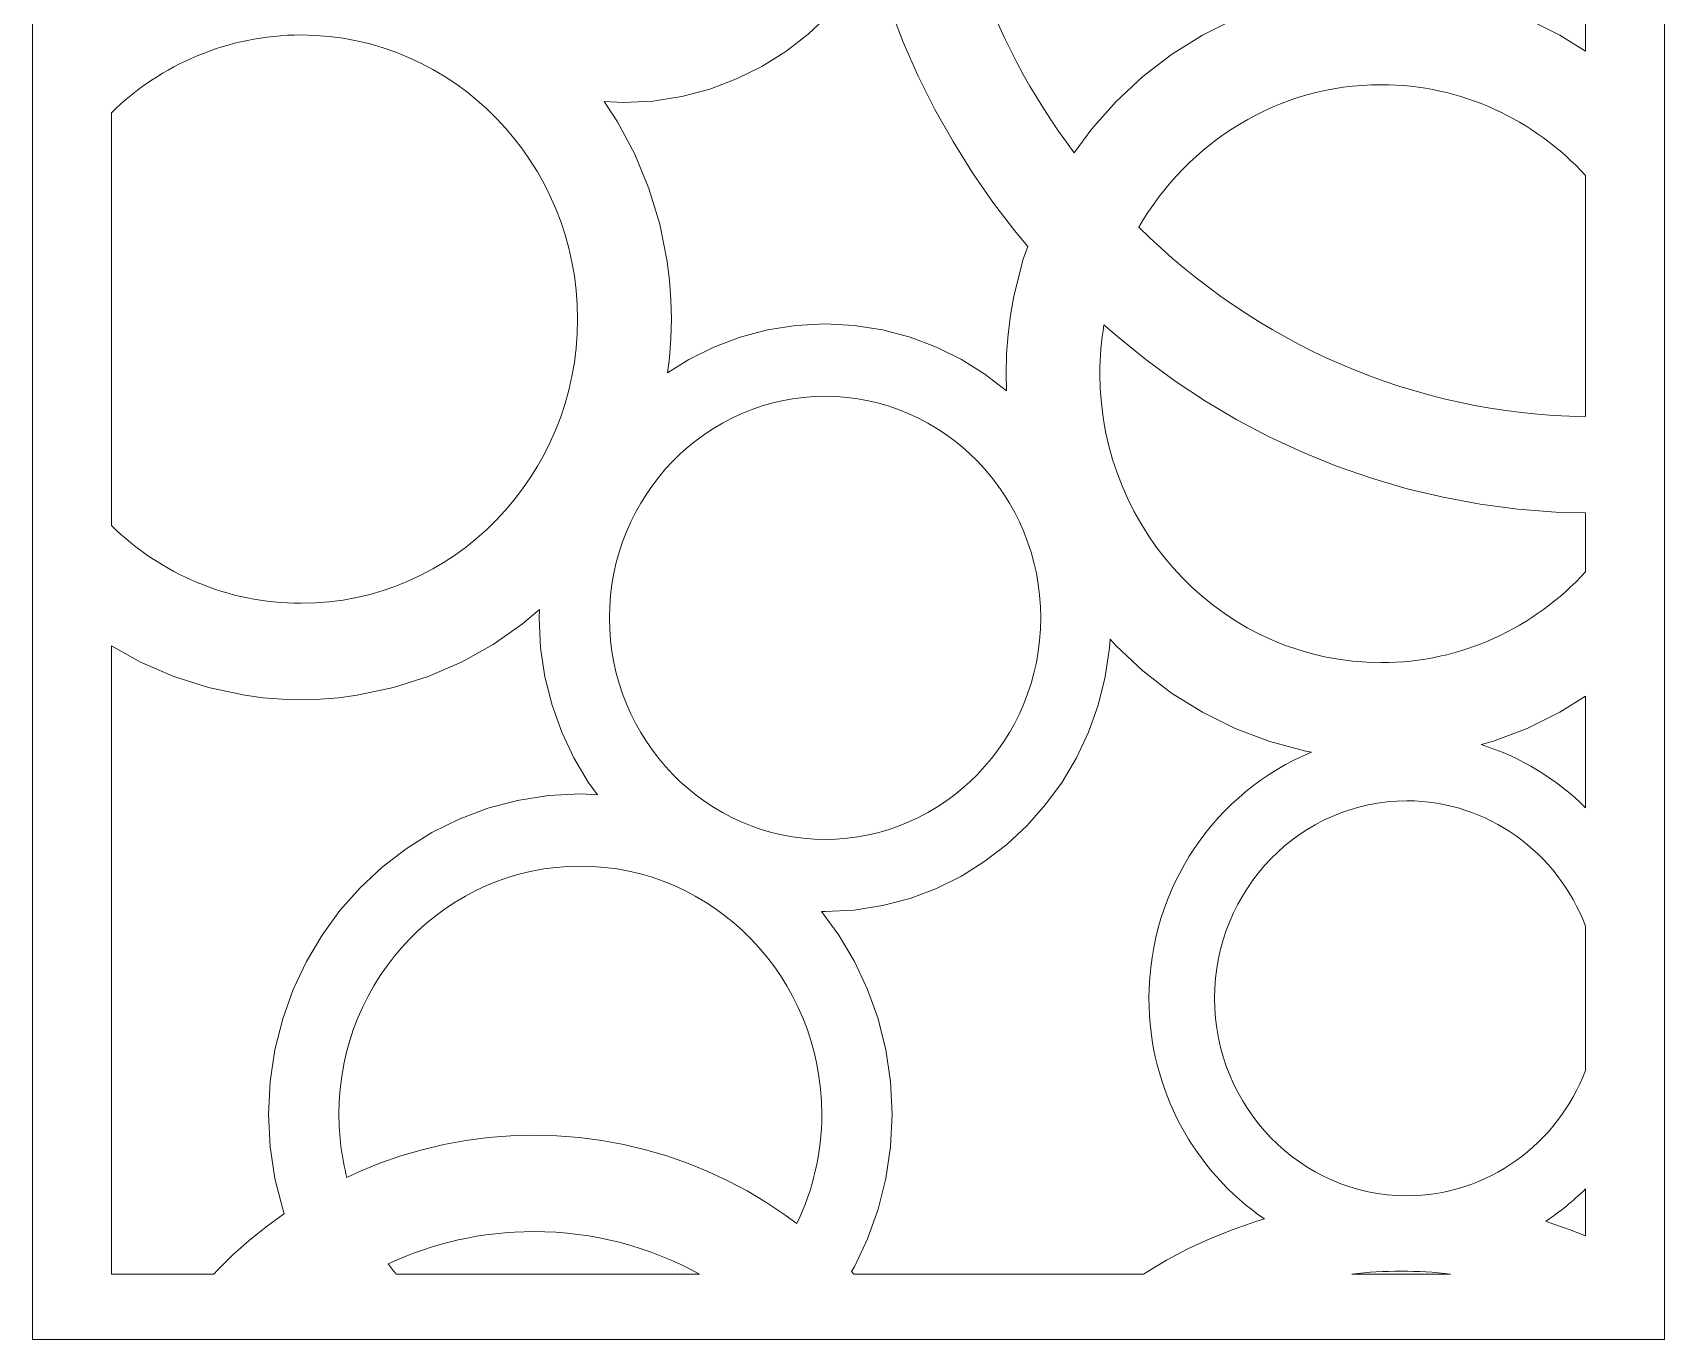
# Model space of a CAD drawing. Header units: centimetres. Extents: x -9.3 to 6.2, y -13.9 to 13.9.
# Drawn here: x -0.89 to 6.19, y -13.86 to -8.18 of the extents above; entities that cross this region are included whole.
import ezdxf

# ---------------------------------------------------------------- set-up
doc = ezdxf.new("R2010")
doc.units = ezdxf.units.CM
doc.header["$MEASUREMENT"] = 0
doc.layers.add('layer 1', color=7, linetype='Continuous')

msp = doc.modelspace()

# ---------------------------------------------------------------- linework, layer by layer
at = {"layer": 'layer 1', "color": 242, "lineweight": 9}
for points, knots in [([(-0.89094, 13.91214), (-0.89094, 13.91214), (6.19306, 13.91214), (6.19306, 13.91214), (6.19306, 13.91214), (6.19306, 13.91214), (6.19306, -13.8571), (6.19306, -13.8571), (6.19306, -13.8571), (6.19306, -13.8571), (-0.89094, -13.8571), (-0.89094, -13.8571), (-0.89094, -13.8571), (-0.89094, -13.8571), (-0.89094, 13.91214), (-0.89094, 13.91214)], [0, 0, 0, 0, 0.2, 0.2, 0.2, 0.2, 0.4, 0.4, 0.4, 0.4, 0.6, 0.6, 0.6, 0.6, 1, 1, 1, 1]), ([(5.85129, -6.63004), (5.85129, -6.63004), (5.85129, -8.26272), (5.85129, -8.26272), (5.85129, -8.26272), (5.85129, -8.26272), (5.73963, -8.19287), (5.73963, -8.19287), (5.73963, -8.19287), (5.73963, -8.19287), (5.59723, -8.1222), (5.59723, -8.1222), (5.59723, -8.1222), (5.59723, -8.1222), (5.44746, -8.06568), (5.44746, -8.06568), (5.44746, -8.06568), (5.44746, -8.06568), (5.29123, -8.02423), (5.29123, -8.02423), (5.29123, -8.02423), (5.29123, -8.02423), (5.21103, -8.00944), (5.21103, -8.00944), (5.21103, -8.00944), (5.21103, -8.00944), (5.12959, -7.99875), (5.12959, -7.99875), (5.12959, -7.99875), (5.12959, -7.99875), (5.0471, -7.99227), (5.0471, -7.99227), (5.0471, -7.99227), (5.0471, -7.99227), (4.96372, -7.9901), (4.96372, -7.9901), (4.96372, -7.9901), (4.96372, -7.9901), (4.88034, -7.99227), (4.88034, -7.99227), (4.88034, -7.99227), (4.88034, -7.99227), (4.79783, -7.99875), (4.79783, -7.99875), (4.79783, -7.99875), (4.79783, -7.99875), (4.71641, -8.00944), (4.71641, -8.00944), (4.71641, -8.00944), (4.71641, -8.00944), (4.63619, -8.02423), (4.63619, -8.02423), (4.63619, -8.02423), (4.63619, -8.02423), (4.47998, -8.06568), (4.47998, -8.06568), (4.47998, -8.06568), (4.47998, -8.06568), (4.33021, -8.1222), (4.33021, -8.1222), (4.33021, -8.1222), (4.33021, -8.1222), (4.18781, -8.19287), (4.18781, -8.19287), (4.18781, -8.19287), (4.18781, -8.19287), (4.05366, -8.27679), (4.05366, -8.27679), (4.05366, -8.27679), (4.05366, -8.27679), (3.92848, -8.37308), (3.92848, -8.37308), (3.92848, -8.37308), (3.92848, -8.37308), (3.81304, -8.48093), (3.81304, -8.48093), (3.81304, -8.48093), (3.81304, -8.48093), (3.70811, -8.59958), (3.70811, -8.59958), (3.70811, -8.59958), (3.70811, -8.59958), (3.63116, -8.70522), (3.63116, -8.70522), (3.63116, -8.70522), (3.26023, -8.21079), (3.0391, -7.59212), (3.0391, -6.92195), (3.0391, -6.92195), (3.0391, -6.22322), (3.27943, -5.58043), (3.67936, -5.07614), (3.67936, -5.07614), (3.67936, -5.07614), (3.67885, -5.07725), (3.67885, -5.07725), (3.67885, -5.07725), (3.67885, -5.07725), (3.63316, -5.20518), (3.63316, -5.20518), (3.63316, -5.20518), (3.63316, -5.20518), (3.59964, -5.33859), (3.59964, -5.33859), (3.59964, -5.33859), (3.59964, -5.33859), (3.57903, -5.47667), (3.57903, -5.47667), (3.57903, -5.47667), (3.57903, -5.47667), (3.57201, -5.61838), (3.57201, -5.61838), (3.57201, -5.61838), (3.57201, -5.61838), (3.57903, -5.76011), (3.57903, -5.76011), (3.57903, -5.76011), (3.57903, -5.76011), (3.59964, -5.89818), (3.59964, -5.89818), (3.59964, -5.89818), (3.59964, -5.89818), (3.63316, -6.03159), (3.63316, -6.03159), (3.63316, -6.03159), (3.63316, -6.03159), (3.67885, -6.15953), (3.67885, -6.15953), (3.67885, -6.15953), (3.67885, -6.15953), (3.73602, -6.28115), (3.73602, -6.28115), (3.73602, -6.28115), (3.73602, -6.28115), (3.80389, -6.39579), (3.80389, -6.39579), (3.80389, -6.39579), (3.80389, -6.39579), (3.8818, -6.50272), (3.8818, -6.50272), (3.8818, -6.50272), (3.8818, -6.50272), (3.96906, -6.60136), (3.96906, -6.60136), (3.96906, -6.60136), (3.96906, -6.60136), (4.06503, -6.69104), (4.06503, -6.69104), (4.06503, -6.69104), (4.06503, -6.69104), (4.16909, -6.77111), (4.16909, -6.77111), (4.16909, -6.77111), (4.16909, -6.77111), (4.28063, -6.84087), (4.28063, -6.84087), (4.28063, -6.84087), (4.28063, -6.84087), (4.39898, -6.89961), (4.39898, -6.89961), (4.39898, -6.89961), (4.39898, -6.89961), (4.52345, -6.94658), (4.52345, -6.94658), (4.52345, -6.94658), (4.52345, -6.94658), (4.65327, -6.98102), (4.65327, -6.98102), (4.65327, -6.98102), (4.65327, -6.98102), (4.78762, -7.00221), (4.78762, -7.00221), (4.78762, -7.00221), (4.78762, -7.00221), (4.92552, -7.0094), (4.92552, -7.0094), (4.92552, -7.0094), (4.92552, -7.0094), (5.0634, -7.00221), (5.0634, -7.00221), (5.0634, -7.00221), (5.0634, -7.00221), (5.19775, -6.98102), (5.19775, -6.98102), (5.19775, -6.98102), (5.19775, -6.98102), (5.32759, -6.94658), (5.32759, -6.94658), (5.32759, -6.94658), (5.32759, -6.94658), (5.45206, -6.89961), (5.45206, -6.89961), (5.45206, -6.89961), (5.45206, -6.89961), (5.57041, -6.84087), (5.57041, -6.84087), (5.57041, -6.84087), (5.57041, -6.84087), (5.68194, -6.77111), (5.68194, -6.77111), (5.68194, -6.77111), (5.68194, -6.77111), (5.78601, -6.69104), (5.78601, -6.69104), (5.78601, -6.69104), (5.78601, -6.69104), (5.85129, -6.63004), (5.85129, -6.63004)], [0, 0, 0, 0, 0.0188679, 0.0188679, 0.0188679, 0.0188679, 0.0377358, 0.0377358, 0.0377358, 0.0377358, 0.0566038, 0.0566038, 0.0566038, 0.0566038, 0.0754717, 0.0754717, 0.0754717, 0.0754717, 0.0943396, 0.0943396, 0.0943396, 0.0943396, 0.1132075, 0.1132075, 0.1132075, 0.1132075, 0.1320755, 0.1320755, 0.1320755, 0.1320755, 0.1509434, 0.1509434, 0.1509434, 0.1509434, 0.1698113, 0.1698113, 0.1698113, 0.1698113, 0.1886792, 0.1886792, 0.1886792, 0.1886792, 0.2075472, 0.2075472, 0.2075472, 0.2075472, 0.2264151, 0.2264151, 0.2264151, 0.2264151, 0.245283, 0.245283, 0.245283, 0.245283, 0.2641509, 0.2641509, 0.2641509, 0.2641509, 0.2830189, 0.2830189, 0.2830189, 0.2830189, 0.3018868, 0.3018868, 0.3018868, 0.3018868, 0.3207547, 0.3207547, 0.3207547, 0.3207547, 0.3396226, 0.3396226, 0.3396226, 0.3396226, 0.3584906, 0.3584906, 0.3584906, 0.3584906, 0.3773585, 0.3773585, 0.3773585, 0.3773585, 0.3962264, 0.3962264, 0.3962264, 0.3962264, 0.4150943, 0.4150943, 0.4150943, 0.4150943, 0.4339623, 0.4339623, 0.4339623, 0.4339623, 0.4528302, 0.4528302, 0.4528302, 0.4528302, 0.4716981, 0.4716981, 0.4716981, 0.4716981, 0.490566, 0.490566, 0.490566, 0.490566, 0.509434, 0.509434, 0.509434, 0.509434, 0.5283019, 0.5283019, 0.5283019, 0.5283019, 0.5471698, 0.5471698, 0.5471698, 0.5471698, 0.5660377, 0.5660377, 0.5660377, 0.5660377, 0.5849057, 0.5849057, 0.5849057, 0.5849057, 0.6037736, 0.6037736, 0.6037736, 0.6037736, 0.6226415, 0.6226415, 0.6226415, 0.6226415, 0.6415094, 0.6415094, 0.6415094, 0.6415094, 0.6603774, 0.6603774, 0.6603774, 0.6603774, 0.6792453, 0.6792453, 0.6792453, 0.6792453, 0.6981132, 0.6981132, 0.6981132, 0.6981132, 0.7169811, 0.7169811, 0.7169811, 0.7169811, 0.7358491, 0.7358491, 0.7358491, 0.7358491, 0.754717, 0.754717, 0.754717, 0.754717, 0.7735849, 0.7735849, 0.7735849, 0.7735849, 0.7924528, 0.7924528, 0.7924528, 0.7924528, 0.8113208, 0.8113208, 0.8113208, 0.8113208, 0.8301887, 0.8301887, 0.8301887, 0.8301887, 0.8490566, 0.8490566, 0.8490566, 0.8490566, 0.8679245, 0.8679245, 0.8679245, 0.8679245, 0.8867925, 0.8867925, 0.8867925, 0.8867925, 0.9056604, 0.9056604, 0.9056604, 0.9056604, 0.9245283, 0.9245283, 0.9245283, 0.9245283, 0.9433962, 0.9433962, 0.9433962, 0.9433962, 0.9622642, 0.9622642, 0.9622642, 0.9622642, 1, 1, 1, 1]), ([(2.75956, -7.84605), (2.75956, -7.84605), (2.77889, -7.91575), (2.77889, -7.91575), (2.77889, -7.91575), (2.77889, -7.91575), (2.83027, -8.07127), (2.83027, -8.07127), (2.83027, -8.07127), (2.83027, -8.07127), (2.88877, -8.22327), (2.88877, -8.22327), (2.88877, -8.22327), (2.88877, -8.22327), (2.95416, -8.37154), (2.95416, -8.37154), (2.95416, -8.37154), (2.95416, -8.37154), (3.02624, -8.51584), (3.02624, -8.51584), (3.02624, -8.51584), (3.02624, -8.51584), (3.10479, -8.65595), (3.10479, -8.65595), (3.10479, -8.65595), (3.10479, -8.65595), (3.1896, -8.79168), (3.1896, -8.79168), (3.1896, -8.79168), (3.1896, -8.79168), (3.28047, -8.92283), (3.28047, -8.92283), (3.28047, -8.92283), (3.28047, -8.92283), (3.37717, -9.04919), (3.37717, -9.04919), (3.37717, -9.04919), (3.37717, -9.04919), (3.42892, -9.11056), (3.42892, -9.11056), (3.42892, -9.11056), (3.42892, -9.11056), (3.409, -9.16636), (3.409, -9.16636), (3.409, -9.16636), (3.409, -9.16636), (3.36867, -9.3269), (3.36867, -9.3269), (3.36867, -9.3269), (3.36867, -9.3269), (3.35427, -9.40935), (3.35427, -9.40935), (3.35427, -9.40935), (3.35427, -9.40935), (3.34386, -9.49304), (3.34386, -9.49304), (3.34386, -9.49304), (3.34386, -9.49304), (3.33756, -9.57781), (3.33756, -9.57781), (3.33756, -9.57781), (3.33756, -9.57781), (3.33543, -9.66351), (3.33543, -9.66351), (3.33543, -9.66351), (3.33543, -9.66351), (3.3373, -9.7384), (3.3373, -9.7384), (3.3373, -9.7384), (3.3373, -9.7384), (3.24353, -9.66627), (3.24353, -9.66627), (3.24353, -9.66627), (3.24353, -9.66627), (3.14122, -9.60229), (3.14122, -9.60229), (3.14122, -9.60229), (3.14122, -9.60229), (3.03265, -9.54839), (3.03265, -9.54839), (3.03265, -9.54839), (3.03265, -9.54839), (2.91845, -9.50529), (2.91845, -9.50529), (2.91845, -9.50529), (2.91845, -9.50529), (2.79932, -9.47369), (2.79932, -9.47369), (2.79932, -9.47369), (2.79932, -9.47369), (2.67611, -9.45426), (2.67611, -9.45426), (2.67611, -9.45426), (2.67611, -9.45426), (2.5496, -9.44766), (2.5496, -9.44766), (2.5496, -9.44766), (2.5496, -9.44766), (2.42311, -9.45426), (2.42311, -9.45426), (2.42311, -9.45426), (2.42311, -9.45426), (2.29987, -9.47369), (2.29987, -9.47369), (2.29987, -9.47369), (2.29987, -9.47369), (2.18076, -9.50529), (2.18076, -9.50529), (2.18076, -9.50529), (2.18076, -9.50529), (2.06656, -9.54839), (2.06656, -9.54839), (2.06656, -9.54839), (2.06656, -9.54839), (1.95799, -9.60229), (1.95799, -9.60229), (1.95799, -9.60229), (1.95799, -9.60229), (1.86588, -9.65989), (1.86588, -9.65989), (1.86588, -9.65989), (1.86588, -9.65989), (1.87393, -9.5951), (1.87393, -9.5951), (1.87393, -9.5951), (1.87393, -9.5951), (1.88015, -9.51137), (1.88015, -9.51137), (1.88015, -9.51137), (1.88015, -9.51137), (1.88224, -9.42678), (1.88224, -9.42678), (1.88224, -9.42678), (1.88224, -9.42678), (1.88015, -9.34216), (1.88015, -9.34216), (1.88015, -9.34216), (1.88015, -9.34216), (1.87393, -9.25843), (1.87393, -9.25843), (1.87393, -9.25843), (1.87393, -9.25843), (1.86366, -9.17579), (1.86366, -9.17579), (1.86366, -9.17579), (1.86366, -9.17579), (1.83139, -9.01436), (1.83139, -9.01436), (1.83139, -9.01436), (1.83139, -9.01436), (1.78421, -8.85895), (1.78421, -8.85895), (1.78421, -8.85895), (1.78421, -8.85895), (1.72299, -8.71059), (1.72299, -8.71059), (1.72299, -8.71059), (1.72299, -8.71059), (1.64863, -8.57015), (1.64863, -8.57015), (1.64863, -8.57015), (1.64863, -8.57015), (1.59047, -8.48179), (1.59047, -8.48179), (1.59047, -8.48179), (1.59047, -8.48179), (1.67355, -8.48612), (1.67355, -8.48612), (1.67355, -8.48612), (1.67355, -8.48612), (1.80211, -8.47943), (1.80211, -8.47943), (1.80211, -8.47943), (1.80211, -8.47943), (1.92737, -8.45968), (1.92737, -8.45968), (1.92737, -8.45968), (1.92737, -8.45968), (2.04843, -8.42755), (2.04843, -8.42755), (2.04843, -8.42755), (2.04843, -8.42755), (2.1645, -8.38376), (2.1645, -8.38376), (2.1645, -8.38376), (2.1645, -8.38376), (2.27485, -8.32899), (2.27485, -8.32899), (2.27485, -8.32899), (2.27485, -8.32899), (2.37884, -8.26394), (2.37884, -8.26394), (2.37884, -8.26394), (2.37884, -8.26394), (2.47584, -8.18931), (2.47584, -8.18931), (2.47584, -8.18931), (2.47584, -8.18931), (2.56531, -8.10572), (2.56531, -8.10572), (2.56531, -8.10572), (2.56531, -8.10572), (2.64666, -8.01376), (2.64666, -8.01376), (2.64666, -8.01376), (2.64666, -8.01376), (2.71927, -7.91408), (2.71927, -7.91408), (2.71927, -7.91408), (2.71927, -7.91408), (2.75956, -7.84605), (2.75956, -7.84605)], [0, 0, 0, 0, 0.0185185, 0.0185185, 0.0185185, 0.0185185, 0.037037, 0.037037, 0.037037, 0.037037, 0.0555556, 0.0555556, 0.0555556, 0.0555556, 0.0740741, 0.0740741, 0.0740741, 0.0740741, 0.0925926, 0.0925926, 0.0925926, 0.0925926, 0.1111111, 0.1111111, 0.1111111, 0.1111111, 0.1296296, 0.1296296, 0.1296296, 0.1296296, 0.1481481, 0.1481481, 0.1481481, 0.1481481, 0.1666667, 0.1666667, 0.1666667, 0.1666667, 0.1851852, 0.1851852, 0.1851852, 0.1851852, 0.2037037, 0.2037037, 0.2037037, 0.2037037, 0.2222222, 0.2222222, 0.2222222, 0.2222222, 0.2407407, 0.2407407, 0.2407407, 0.2407407, 0.2592593, 0.2592593, 0.2592593, 0.2592593, 0.2777778, 0.2777778, 0.2777778, 0.2777778, 0.2962963, 0.2962963, 0.2962963, 0.2962963, 0.3148148, 0.3148148, 0.3148148, 0.3148148, 0.3333333, 0.3333333, 0.3333333, 0.3333333, 0.3518519, 0.3518519, 0.3518519, 0.3518519, 0.3703704, 0.3703704, 0.3703704, 0.3703704, 0.3888889, 0.3888889, 0.3888889, 0.3888889, 0.4074074, 0.4074074, 0.4074074, 0.4074074, 0.4259259, 0.4259259, 0.4259259, 0.4259259, 0.4444444, 0.4444444, 0.4444444, 0.4444444, 0.462963, 0.462963, 0.462963, 0.462963, 0.4814815, 0.4814815, 0.4814815, 0.4814815, 0.5, 0.5, 0.5, 0.5, 0.5185185, 0.5185185, 0.5185185, 0.5185185, 0.537037, 0.537037, 0.537037, 0.537037, 0.5555556, 0.5555556, 0.5555556, 0.5555556, 0.5740741, 0.5740741, 0.5740741, 0.5740741, 0.5925926, 0.5925926, 0.5925926, 0.5925926, 0.6111111, 0.6111111, 0.6111111, 0.6111111, 0.6296296, 0.6296296, 0.6296296, 0.6296296, 0.6481481, 0.6481481, 0.6481481, 0.6481481, 0.6666667, 0.6666667, 0.6666667, 0.6666667, 0.6851852, 0.6851852, 0.6851852, 0.6851852, 0.7037037, 0.7037037, 0.7037037, 0.7037037, 0.7222222, 0.7222222, 0.7222222, 0.7222222, 0.7407407, 0.7407407, 0.7407407, 0.7407407, 0.7592593, 0.7592593, 0.7592593, 0.7592593, 0.7777778, 0.7777778, 0.7777778, 0.7777778, 0.7962963, 0.7962963, 0.7962963, 0.7962963, 0.8148148, 0.8148148, 0.8148148, 0.8148148, 0.8333333, 0.8333333, 0.8333333, 0.8333333, 0.8518519, 0.8518519, 0.8518519, 0.8518519, 0.8703704, 0.8703704, 0.8703704, 0.8703704, 0.8888889, 0.8888889, 0.8888889, 0.8888889, 0.9074074, 0.9074074, 0.9074074, 0.9074074, 0.9259259, 0.9259259, 0.9259259, 0.9259259, 0.9444444, 0.9444444, 0.9444444, 0.9444444, 0.962963, 0.962963, 0.962963, 0.962963, 1, 1, 1, 1]), ([(-0.54918, -10.32337), (-0.54918, -10.32337), (-0.54918, -8.53013), (-0.54918, -8.53013), (-0.54918, -8.53013), (-0.33392, -8.32116), (-0.04395, -8.19272), (0.27433, -8.19272), (0.27433, -8.19272), (0.93567, -8.19272), (1.47507, -8.74709), (1.47507, -9.42678), (1.47507, -9.42678), (1.47507, -10.10646), (0.93567, -10.66081), (0.27433, -10.66081), (0.27433, -10.66081), (-0.04395, -10.66081), (-0.33392, -10.53233), (-0.54918, -10.32337)], [0, 0, 0, 0, 0.1666667, 0.1666667, 0.1666667, 0.1666667, 0.3333333, 0.3333333, 0.3333333, 0.3333333, 0.5, 0.5, 0.5, 0.5, 0.6666667, 0.6666667, 0.6666667, 0.6666667, 1, 1, 1, 1]), ([(5.85129, -8.80319), (5.85129, -8.80319), (5.85129, -9.84993), (5.85129, -9.84993), (5.85129, -9.84993), (5.09953, -9.83999), (4.41644, -9.5282), (3.91176, -9.02754), (3.91176, -9.02754), (4.12456, -8.65759), (4.51672, -8.40854), (4.96372, -8.40854), (4.96372, -8.40854), (5.31279, -8.40854), (5.62839, -8.56044), (5.85129, -8.80319)], [0, 0, 0, 0, 0.2, 0.2, 0.2, 0.2, 0.4, 0.4, 0.4, 0.4, 0.6, 0.6, 0.6, 0.6, 1, 1, 1, 1]), ([(5.85129, -10.26767), (5.85129, -10.26767), (5.85129, -10.52377), (5.85129, -10.52377), (5.85129, -10.52377), (5.62839, -10.76652), (5.31281, -10.91847), (4.96372, -10.91847), (4.96372, -10.91847), (4.29115, -10.91847), (3.7426, -10.3547), (3.7426, -9.66351), (3.7426, -9.66351), (3.7426, -9.59107), (3.74871, -9.52003), (3.76027, -9.4509), (3.76027, -9.4509), (3.76027, -9.4509), (3.81849, -9.50274), (3.81849, -9.50274), (3.81849, -9.50274), (3.81849, -9.50274), (3.94144, -9.60214), (3.94144, -9.60214), (3.94144, -9.60214), (3.94144, -9.60214), (4.06905, -9.69551), (4.06905, -9.69551), (4.06905, -9.69551), (4.06905, -9.69551), (4.20113, -9.78267), (4.20113, -9.78267), (4.20113, -9.78267), (4.20113, -9.78267), (4.33747, -9.86339), (4.33747, -9.86339), (4.33747, -9.86339), (4.33747, -9.86339), (4.47787, -9.93749), (4.47787, -9.93749), (4.47787, -9.93749), (4.47787, -9.93749), (4.62213, -10.00468), (4.62213, -10.00468), (4.62213, -10.00468), (4.62213, -10.00468), (4.77002, -10.06482), (4.77002, -10.06482), (4.77002, -10.06482), (4.77002, -10.06482), (4.92135, -10.11761), (4.92135, -10.11761), (4.92135, -10.11761), (4.92135, -10.11761), (5.0759, -10.16288), (5.0759, -10.16288), (5.0759, -10.16288), (5.0759, -10.16288), (5.23342, -10.20042), (5.23342, -10.20042), (5.23342, -10.20042), (5.23342, -10.20042), (5.39366, -10.22996), (5.39366, -10.22996), (5.39366, -10.22996), (5.39366, -10.22996), (5.55641, -10.25132), (5.55641, -10.25132), (5.55641, -10.25132), (5.55641, -10.25132), (5.7214, -10.26428), (5.7214, -10.26428), (5.7214, -10.26428), (5.7214, -10.26428), (5.85129, -10.26767), (5.85129, -10.26767)], [0, 0, 0, 0, 0.05, 0.05, 0.05, 0.05, 0.1, 0.1, 0.1, 0.1, 0.15, 0.15, 0.15, 0.15, 0.2, 0.2, 0.2, 0.2, 0.25, 0.25, 0.25, 0.25, 0.3, 0.3, 0.3, 0.3, 0.35, 0.35, 0.35, 0.35, 0.4, 0.4, 0.4, 0.4, 0.45, 0.45, 0.45, 0.45, 0.5, 0.5, 0.5, 0.5, 0.55, 0.55, 0.55, 0.55, 0.6, 0.6, 0.6, 0.6, 0.65, 0.65, 0.65, 0.65, 0.7, 0.7, 0.7, 0.7, 0.75, 0.75, 0.75, 0.75, 0.8, 0.8, 0.8, 0.8, 0.85, 0.85, 0.85, 0.85, 0.9, 0.9, 0.9, 0.9, 1, 1, 1, 1]), ([(1.61342, -10.72363), (1.61342, -11.25356), (2.03398, -11.68578), (2.5496, -11.68578), (2.5496, -11.68578), (3.06524, -11.68578), (3.4858, -11.25356), (3.4858, -10.72363), (3.4858, -10.72363), (3.4858, -10.1937), (3.06524, -9.7615), (2.5496, -9.7615), (2.5496, -9.7615), (2.03398, -9.7615), (1.61342, -10.1937), (1.61342, -10.72363)], [0, 0, 0, 0, 0.2, 0.2, 0.2, 0.2, 0.4, 0.4, 0.4, 0.4, 0.6, 0.6, 0.6, 0.6, 1, 1, 1, 1]), ([(-0.10479, -13.57374), (-0.10479, -13.57374), (-0.54918, -13.57374), (-0.54918, -13.57374), (-0.54918, -13.57374), (-0.54918, -13.57374), (-0.54918, -10.84477), (-0.54918, -10.84477), (-0.54918, -10.84477), (-0.54918, -10.84477), (-0.42255, -10.9156), (-0.42255, -10.9156), (-0.42255, -10.9156), (-0.42255, -10.9156), (-0.27818, -10.97853), (-0.27818, -10.97853), (-0.27818, -10.97853), (-0.27818, -10.97853), (-0.12696, -11.02702), (-0.12696, -11.02702), (-0.12696, -11.02702), (-0.12696, -11.02702), (0.03012, -11.06018), (0.03012, -11.06018), (0.03012, -11.06018), (0.03012, -11.06018), (0.11053, -11.07072), (0.11053, -11.07072), (0.11053, -11.07072), (0.11053, -11.07072), (0.19199, -11.07711), (0.19199, -11.07711), (0.19199, -11.07711), (0.19199, -11.07711), (0.27433, -11.07928), (0.27433, -11.07928), (0.27433, -11.07928), (0.27433, -11.07928), (0.35666, -11.07711), (0.35666, -11.07711), (0.35666, -11.07711), (0.35666, -11.07711), (0.43812, -11.07072), (0.43812, -11.07072), (0.43812, -11.07072), (0.43812, -11.07072), (0.51854, -11.06018), (0.51854, -11.06018), (0.51854, -11.06018), (0.51854, -11.06018), (0.67562, -11.02702), (0.67562, -11.02702), (0.67562, -11.02702), (0.67562, -11.02702), (0.82684, -10.97853), (0.82684, -10.97853), (0.82684, -10.97853), (0.82684, -10.97853), (0.97119, -10.91562), (0.97119, -10.91562), (0.97119, -10.91562), (0.97119, -10.91562), (1.10786, -10.83918), (1.10786, -10.83918), (1.10786, -10.83918), (1.10786, -10.83918), (1.23598, -10.75009), (1.23598, -10.75009), (1.23598, -10.75009), (1.23598, -10.75009), (1.30983, -10.68741), (1.30983, -10.68741), (1.30983, -10.68741), (1.30983, -10.68741), (1.30805, -10.72363), (1.30805, -10.72363), (1.30805, -10.72363), (1.30805, -10.72363), (1.31448, -10.85364), (1.31448, -10.85364), (1.31448, -10.85364), (1.31448, -10.85364), (1.33337, -10.98028), (1.33337, -10.98028), (1.33337, -10.98028), (1.33337, -10.98028), (1.36413, -11.1027), (1.36413, -11.1027), (1.36413, -11.1027), (1.36413, -11.1027), (1.40606, -11.22007), (1.40606, -11.22007), (1.40606, -11.22007), (1.40606, -11.22007), (1.4585, -11.33165), (1.4585, -11.33165), (1.4585, -11.33165), (1.4585, -11.33165), (1.52075, -11.43679), (1.52075, -11.43679), (1.52075, -11.43679), (1.52075, -11.43679), (1.56085, -11.49183), (1.56085, -11.49183), (1.56085, -11.49183), (1.56085, -11.49183), (1.48695, -11.48797), (1.48695, -11.48797), (1.48695, -11.48797), (1.48695, -11.48797), (1.34904, -11.49518), (1.34904, -11.49518), (1.34904, -11.49518), (1.34904, -11.49518), (1.2147, -11.51635), (1.2147, -11.51635), (1.2147, -11.51635), (1.2147, -11.51635), (1.08488, -11.5508), (1.08488, -11.5508), (1.08488, -11.5508), (1.08488, -11.5508), (0.9604, -11.59777), (0.9604, -11.59777), (0.9604, -11.59777), (0.9604, -11.59777), (0.84206, -11.65652), (0.84206, -11.65652), (0.84206, -11.65652), (0.84206, -11.65652), (0.73052, -11.72628), (0.73052, -11.72628), (0.73052, -11.72628), (0.73052, -11.72628), (0.62646, -11.80633), (0.62646, -11.80633), (0.62646, -11.80633), (0.62646, -11.80633), (0.53048, -11.89601), (0.53048, -11.89601), (0.53048, -11.89601), (0.53048, -11.89601), (0.44322, -11.99465), (0.44322, -11.99465), (0.44322, -11.99465), (0.44322, -11.99465), (0.36532, -12.1016), (0.36532, -12.1016), (0.36532, -12.1016), (0.36532, -12.1016), (0.29744, -12.21622), (0.29744, -12.21622), (0.29744, -12.21622), (0.29744, -12.21622), (0.24028, -12.33786), (0.24028, -12.33786), (0.24028, -12.33786), (0.24028, -12.33786), (0.19458, -12.46577), (0.19458, -12.46577), (0.19458, -12.46577), (0.19458, -12.46577), (0.16106, -12.59921), (0.16106, -12.59921), (0.16106, -12.59921), (0.16106, -12.59921), (0.14046, -12.73726), (0.14046, -12.73726), (0.14046, -12.73726), (0.14046, -12.73726), (0.13344, -12.87899), (0.13344, -12.87899), (0.13344, -12.87899), (0.13344, -12.87899), (0.14046, -13.02072), (0.14046, -13.02072), (0.14046, -13.02072), (0.14046, -13.02072), (0.16106, -13.15879), (0.16106, -13.15879), (0.16106, -13.15879), (0.16106, -13.15879), (0.19458, -13.29221), (0.19458, -13.29221), (0.19458, -13.29221), (0.19458, -13.29221), (0.20126, -13.31091), (0.20126, -13.31091), (0.20126, -13.31091), (0.20126, -13.31091), (0.19854, -13.31269), (0.19854, -13.31269), (0.19854, -13.31269), (0.19854, -13.31269), (0.1224, -13.36842), (0.1224, -13.36842), (0.1224, -13.36842), (0.1224, -13.36842), (0.04907, -13.42769), (0.04907, -13.42769), (0.04907, -13.42769), (0.04907, -13.42769), (-0.02134, -13.49042), (-0.02134, -13.49042), (-0.02134, -13.49042), (-0.02134, -13.49042), (-0.08878, -13.55649), (-0.08878, -13.55649), (-0.08878, -13.55649), (-0.08878, -13.55649), (-0.10479, -13.57374), (-0.10479, -13.57374)], [0, 0, 0, 0, 0.0185185, 0.0185185, 0.0185185, 0.0185185, 0.037037, 0.037037, 0.037037, 0.037037, 0.0555556, 0.0555556, 0.0555556, 0.0555556, 0.0740741, 0.0740741, 0.0740741, 0.0740741, 0.0925926, 0.0925926, 0.0925926, 0.0925926, 0.1111111, 0.1111111, 0.1111111, 0.1111111, 0.1296296, 0.1296296, 0.1296296, 0.1296296, 0.1481481, 0.1481481, 0.1481481, 0.1481481, 0.1666667, 0.1666667, 0.1666667, 0.1666667, 0.1851852, 0.1851852, 0.1851852, 0.1851852, 0.2037037, 0.2037037, 0.2037037, 0.2037037, 0.2222222, 0.2222222, 0.2222222, 0.2222222, 0.2407407, 0.2407407, 0.2407407, 0.2407407, 0.2592593, 0.2592593, 0.2592593, 0.2592593, 0.2777778, 0.2777778, 0.2777778, 0.2777778, 0.2962963, 0.2962963, 0.2962963, 0.2962963, 0.3148148, 0.3148148, 0.3148148, 0.3148148, 0.3333333, 0.3333333, 0.3333333, 0.3333333, 0.3518519, 0.3518519, 0.3518519, 0.3518519, 0.3703704, 0.3703704, 0.3703704, 0.3703704, 0.3888889, 0.3888889, 0.3888889, 0.3888889, 0.4074074, 0.4074074, 0.4074074, 0.4074074, 0.4259259, 0.4259259, 0.4259259, 0.4259259, 0.4444444, 0.4444444, 0.4444444, 0.4444444, 0.462963, 0.462963, 0.462963, 0.462963, 0.4814815, 0.4814815, 0.4814815, 0.4814815, 0.5, 0.5, 0.5, 0.5, 0.5185185, 0.5185185, 0.5185185, 0.5185185, 0.537037, 0.537037, 0.537037, 0.537037, 0.5555556, 0.5555556, 0.5555556, 0.5555556, 0.5740741, 0.5740741, 0.5740741, 0.5740741, 0.5925926, 0.5925926, 0.5925926, 0.5925926, 0.6111111, 0.6111111, 0.6111111, 0.6111111, 0.6296296, 0.6296296, 0.6296296, 0.6296296, 0.6481481, 0.6481481, 0.6481481, 0.6481481, 0.6666667, 0.6666667, 0.6666667, 0.6666667, 0.6851852, 0.6851852, 0.6851852, 0.6851852, 0.7037037, 0.7037037, 0.7037037, 0.7037037, 0.7222222, 0.7222222, 0.7222222, 0.7222222, 0.7407407, 0.7407407, 0.7407407, 0.7407407, 0.7592593, 0.7592593, 0.7592593, 0.7592593, 0.7777778, 0.7777778, 0.7777778, 0.7777778, 0.7962963, 0.7962963, 0.7962963, 0.7962963, 0.8148148, 0.8148148, 0.8148148, 0.8148148, 0.8333333, 0.8333333, 0.8333333, 0.8333333, 0.8518519, 0.8518519, 0.8518519, 0.8518519, 0.8703704, 0.8703704, 0.8703704, 0.8703704, 0.8888889, 0.8888889, 0.8888889, 0.8888889, 0.9074074, 0.9074074, 0.9074074, 0.9074074, 0.9259259, 0.9259259, 0.9259259, 0.9259259, 0.9444444, 0.9444444, 0.9444444, 0.9444444, 0.962963, 0.962963, 0.962963, 0.962963, 1, 1, 1, 1]), ([(3.93111, -13.57374), (3.93111, -13.57374), (2.67431, -13.57374), (2.67431, -13.57374), (2.67431, -13.57374), (2.67431, -13.57374), (2.66406, -13.56269), (2.66406, -13.56269), (2.66406, -13.56269), (2.66406, -13.56269), (2.67645, -13.54176), (2.67645, -13.54176), (2.67645, -13.54176), (2.67645, -13.54176), (2.7336, -13.42012), (2.7336, -13.42012), (2.7336, -13.42012), (2.7336, -13.42012), (2.77931, -13.29221), (2.77931, -13.29221), (2.77931, -13.29221), (2.77931, -13.29221), (2.81283, -13.15877), (2.81283, -13.15877), (2.81283, -13.15877), (2.81283, -13.15877), (2.83343, -13.02072), (2.83343, -13.02072), (2.83343, -13.02072), (2.83343, -13.02072), (2.84043, -12.87899), (2.84043, -12.87899), (2.84043, -12.87899), (2.84043, -12.87899), (2.83343, -12.73728), (2.83343, -12.73728), (2.83343, -12.73728), (2.83343, -12.73728), (2.81283, -12.59921), (2.81283, -12.59921), (2.81283, -12.59921), (2.81283, -12.59921), (2.77931, -12.46577), (2.77931, -12.46577), (2.77931, -12.46577), (2.77931, -12.46577), (2.7336, -12.33786), (2.7336, -12.33786), (2.7336, -12.33786), (2.7336, -12.33786), (2.67645, -12.21624), (2.67645, -12.21624), (2.67645, -12.21624), (2.67645, -12.21624), (2.60857, -12.1016), (2.60857, -12.1016), (2.60857, -12.1016), (2.60857, -12.1016), (2.53367, -11.99878), (2.53367, -11.99878), (2.53367, -11.99878), (2.53367, -11.99878), (2.5496, -11.99961), (2.5496, -11.99961), (2.5496, -11.99961), (2.5496, -11.99961), (2.67609, -11.99301), (2.67609, -11.99301), (2.67609, -11.99301), (2.67609, -11.99301), (2.79932, -11.97359), (2.79932, -11.97359), (2.79932, -11.97359), (2.79932, -11.97359), (2.91845, -11.94197), (2.91845, -11.94197), (2.91845, -11.94197), (2.91845, -11.94197), (3.03265, -11.89888), (3.03265, -11.89888), (3.03265, -11.89888), (3.03265, -11.89888), (3.14122, -11.84501), (3.14122, -11.84501), (3.14122, -11.84501), (3.14122, -11.84501), (3.24351, -11.78101), (3.24351, -11.78101), (3.24351, -11.78101), (3.24351, -11.78101), (3.33897, -11.70758), (3.33897, -11.70758), (3.33897, -11.70758), (3.33897, -11.70758), (3.42698, -11.62534), (3.42698, -11.62534), (3.42698, -11.62534), (3.42698, -11.62534), (3.50701, -11.53488), (3.50701, -11.53488), (3.50701, -11.53488), (3.50701, -11.53488), (3.57846, -11.43678), (3.57846, -11.43678), (3.57846, -11.43678), (3.57846, -11.43678), (3.64073, -11.33165), (3.64073, -11.33165), (3.64073, -11.33165), (3.64073, -11.33165), (3.69316, -11.22007), (3.69316, -11.22007), (3.69316, -11.22007), (3.69316, -11.22007), (3.73509, -11.10272), (3.73509, -11.10272), (3.73509, -11.10272), (3.73509, -11.10272), (3.76583, -10.98028), (3.76583, -10.98028), (3.76583, -10.98028), (3.76583, -10.98028), (3.78474, -10.85362), (3.78474, -10.85362), (3.78474, -10.85362), (3.78474, -10.85362), (3.78658, -10.81616), (3.78658, -10.81616), (3.78658, -10.81616), (3.78658, -10.81616), (3.81304, -10.84607), (3.81304, -10.84607), (3.81304, -10.84607), (3.81304, -10.84607), (3.92848, -10.95393), (3.92848, -10.95393), (3.92848, -10.95393), (3.92848, -10.95393), (4.05364, -11.05021), (4.05364, -11.05021), (4.05364, -11.05021), (4.05364, -11.05021), (4.18783, -11.13414), (4.18783, -11.13414), (4.18783, -11.13414), (4.18783, -11.13414), (4.33021, -11.2048), (4.33021, -11.2048), (4.33021, -11.2048), (4.33021, -11.2048), (4.47998, -11.26134), (4.47998, -11.26134), (4.47998, -11.26134), (4.47998, -11.26134), (4.63621, -11.30279), (4.63621, -11.30279), (4.63621, -11.30279), (4.63621, -11.30279), (4.66086, -11.30732), (4.66086, -11.30732), (4.66086, -11.30732), (4.24825, -11.47709), (3.9555, -11.89247), (3.9555, -12.37592), (3.9555, -12.37592), (3.9555, -12.77499), (4.15502, -13.12767), (4.45673, -13.3341), (4.45673, -13.3341), (4.45673, -13.3341), (4.41549, -13.3462), (4.41549, -13.3462), (4.41549, -13.3462), (4.41549, -13.3462), (4.31617, -13.38086), (4.31617, -13.38086), (4.31617, -13.38086), (4.31617, -13.38086), (4.21909, -13.42031), (4.21909, -13.42031), (4.21909, -13.42031), (4.21909, -13.42031), (4.12441, -13.46441), (4.12441, -13.46441), (4.12441, -13.46441), (4.12441, -13.46441), (4.03226, -13.51303), (4.03226, -13.51303), (4.03226, -13.51303), (4.03226, -13.51303), (3.94281, -13.56602), (3.94281, -13.56602), (3.94281, -13.56602), (3.94281, -13.56602), (3.93111, -13.57374), (3.93111, -13.57374)], [0, 0, 0, 0, 0.02, 0.02, 0.02, 0.02, 0.04, 0.04, 0.04, 0.04, 0.06, 0.06, 0.06, 0.06, 0.08, 0.08, 0.08, 0.08, 0.1, 0.1, 0.1, 0.1, 0.12, 0.12, 0.12, 0.12, 0.14, 0.14, 0.14, 0.14, 0.16, 0.16, 0.16, 0.16, 0.18, 0.18, 0.18, 0.18, 0.2, 0.2, 0.2, 0.2, 0.22, 0.22, 0.22, 0.22, 0.24, 0.24, 0.24, 0.24, 0.26, 0.26, 0.26, 0.26, 0.28, 0.28, 0.28, 0.28, 0.3, 0.3, 0.3, 0.3, 0.32, 0.32, 0.32, 0.32, 0.34, 0.34, 0.34, 0.34, 0.36, 0.36, 0.36, 0.36, 0.38, 0.38, 0.38, 0.38, 0.4, 0.4, 0.4, 0.4, 0.42, 0.42, 0.42, 0.42, 0.44, 0.44, 0.44, 0.44, 0.46, 0.46, 0.46, 0.46, 0.48, 0.48, 0.48, 0.48, 0.5, 0.5, 0.5, 0.5, 0.52, 0.52, 0.52, 0.52, 0.54, 0.54, 0.54, 0.54, 0.56, 0.56, 0.56, 0.56, 0.58, 0.58, 0.58, 0.58, 0.6, 0.6, 0.6, 0.6, 0.62, 0.62, 0.62, 0.62, 0.64, 0.64, 0.64, 0.64, 0.66, 0.66, 0.66, 0.66, 0.68, 0.68, 0.68, 0.68, 0.7, 0.7, 0.7, 0.7, 0.72, 0.72, 0.72, 0.72, 0.74, 0.74, 0.74, 0.74, 0.76, 0.76, 0.76, 0.76, 0.78, 0.78, 0.78, 0.78, 0.8, 0.8, 0.8, 0.8, 0.82, 0.82, 0.82, 0.82, 0.84, 0.84, 0.84, 0.84, 0.86, 0.86, 0.86, 0.86, 0.88, 0.88, 0.88, 0.88, 0.9, 0.9, 0.9, 0.9, 0.92, 0.92, 0.92, 0.92, 0.94, 0.94, 0.94, 0.94, 0.96, 0.96, 0.96, 0.96, 1, 1, 1, 1]), ([(5.85129, -11.06428), (5.85129, -11.06428), (5.85129, -11.54868), (5.85129, -11.54868), (5.85129, -11.54868), (5.72486, -11.42329), (5.56998, -11.32809), (5.39773, -11.27452), (5.39773, -11.27452), (5.39773, -11.27452), (5.44746, -11.26134), (5.44746, -11.26134), (5.44746, -11.26134), (5.44746, -11.26134), (5.59723, -11.2048), (5.59723, -11.2048), (5.59723, -11.2048), (5.59723, -11.2048), (5.73961, -11.13414), (5.73961, -11.13414), (5.73961, -11.13414), (5.73961, -11.13414), (5.85129, -11.06428), (5.85129, -11.06428)], [0, 0, 0, 0, 0.1428571, 0.1428571, 0.1428571, 0.1428571, 0.2857143, 0.2857143, 0.2857143, 0.2857143, 0.4285714, 0.4285714, 0.4285714, 0.4285714, 0.5714286, 0.5714286, 0.5714286, 0.5714286, 0.7142857, 0.7142857, 0.7142857, 0.7142857, 1, 1, 1, 1]), ([(5.85129, -12.06221), (5.85129, -12.06221), (5.85129, -12.68957), (5.85129, -12.68957), (5.85129, -12.68957), (5.72903, -13.00753), (5.4268, -13.23348), (5.07484, -13.23348), (5.07484, -13.23348), (4.61526, -13.23348), (4.24041, -12.84825), (4.24041, -12.37592), (4.24041, -12.37592), (4.24041, -11.90358), (4.61526, -11.51835), (5.07484, -11.51835), (5.07484, -11.51835), (5.4268, -11.51835), (5.72903, -11.74425), (5.85129, -12.06221)], [0, 0, 0, 0, 0.1666667, 0.1666667, 0.1666667, 0.1666667, 0.3333333, 0.3333333, 0.3333333, 0.3333333, 0.5, 0.5, 0.5, 0.5, 0.6666667, 0.6666667, 0.6666667, 0.6666667, 1, 1, 1, 1]), ([(2.42725, -13.35386), (2.42725, -13.35386), (2.371, -13.31269), (2.371, -13.31269), (2.371, -13.31269), (2.371, -13.31269), (2.29219, -13.2607), (2.29219, -13.2607), (2.29219, -13.2607), (2.29219, -13.2607), (2.21082, -13.21252), (2.21082, -13.21252), (2.21082, -13.21252), (2.21082, -13.21252), (2.12702, -13.1683), (2.12702, -13.1683), (2.12702, -13.1683), (2.12702, -13.1683), (2.04086, -13.12816), (2.04086, -13.12816), (2.04086, -13.12816), (2.04086, -13.12816), (1.95253, -13.09227), (1.95253, -13.09227), (1.95253, -13.09227), (1.95253, -13.09227), (1.86215, -13.06072), (1.86215, -13.06072), (1.86215, -13.06072), (1.86215, -13.06072), (1.76983, -13.03367), (1.76983, -13.03367), (1.76983, -13.03367), (1.76983, -13.03367), (1.67572, -13.01124), (1.67572, -13.01124), (1.67572, -13.01124), (1.67572, -13.01124), (1.58001, -12.99361), (1.58001, -12.99361), (1.58001, -12.99361), (1.58001, -12.99361), (1.48282, -12.98084), (1.48282, -12.98084), (1.48282, -12.98084), (1.48282, -12.98084), (1.38435, -12.9731), (1.38435, -12.9731), (1.38435, -12.9731), (1.38435, -12.9731), (1.28476, -12.97049), (1.28476, -12.97049), (1.28476, -12.97049), (1.28476, -12.97049), (1.18519, -12.9731), (1.18519, -12.9731), (1.18519, -12.9731), (1.18519, -12.9731), (1.08672, -12.98084), (1.08672, -12.98084), (1.08672, -12.98084), (1.08672, -12.98084), (0.98955, -12.99361), (0.98955, -12.99361), (0.98955, -12.99361), (0.98955, -12.99361), (0.89382, -13.01124), (0.89382, -13.01124), (0.89382, -13.01124), (0.89382, -13.01124), (0.79971, -13.03367), (0.79971, -13.03367), (0.79971, -13.03367), (0.79971, -13.03367), (0.70739, -13.06072), (0.70739, -13.06072), (0.70739, -13.06072), (0.70739, -13.06072), (0.61701, -13.09227), (0.61701, -13.09227), (0.61701, -13.09227), (0.61701, -13.09227), (0.52868, -13.12816), (0.52868, -13.12816), (0.52868, -13.12816), (0.52868, -13.12816), (0.47355, -13.15385), (0.47355, -13.15385), (0.47355, -13.15385), (0.45093, -13.06605), (0.43883, -12.97392), (0.43883, -12.87899), (0.43883, -12.87899), (0.43883, -12.28571), (0.90967, -11.80182), (1.48695, -11.80182), (1.48695, -11.80182), (2.06422, -11.80182), (2.53506, -12.28571), (2.53506, -12.87899), (2.53506, -12.87899), (2.53506, -13.04925), (2.49622, -13.21048), (2.42725, -13.35386)], [0, 0, 0, 0, 0.037037, 0.037037, 0.037037, 0.037037, 0.0740741, 0.0740741, 0.0740741, 0.0740741, 0.1111111, 0.1111111, 0.1111111, 0.1111111, 0.1481481, 0.1481481, 0.1481481, 0.1481481, 0.1851852, 0.1851852, 0.1851852, 0.1851852, 0.2222222, 0.2222222, 0.2222222, 0.2222222, 0.2592593, 0.2592593, 0.2592593, 0.2592593, 0.2962963, 0.2962963, 0.2962963, 0.2962963, 0.3333333, 0.3333333, 0.3333333, 0.3333333, 0.3703704, 0.3703704, 0.3703704, 0.3703704, 0.4074074, 0.4074074, 0.4074074, 0.4074074, 0.4444444, 0.4444444, 0.4444444, 0.4444444, 0.4814815, 0.4814815, 0.4814815, 0.4814815, 0.5185185, 0.5185185, 0.5185185, 0.5185185, 0.5555556, 0.5555556, 0.5555556, 0.5555556, 0.5925926, 0.5925926, 0.5925926, 0.5925926, 0.6296296, 0.6296296, 0.6296296, 0.6296296, 0.6666667, 0.6666667, 0.6666667, 0.6666667, 0.7037037, 0.7037037, 0.7037037, 0.7037037, 0.7407407, 0.7407407, 0.7407407, 0.7407407, 0.7777778, 0.7777778, 0.7777778, 0.7777778, 0.8148148, 0.8148148, 0.8148148, 0.8148148, 0.8518519, 0.8518519, 0.8518519, 0.8518519, 0.8888889, 0.8888889, 0.8888889, 0.8888889, 0.9259259, 0.9259259, 0.9259259, 0.9259259, 1, 1, 1, 1]), ([(5.85129, -13.20316), (5.85129, -13.20316), (5.85129, -13.40817), (5.85129, -13.40817), (5.85129, -13.40817), (5.85129, -13.40817), (5.78408, -13.38086), (5.78408, -13.38086), (5.78408, -13.38086), (5.78408, -13.38086), (5.68476, -13.3462), (5.68476, -13.3462), (5.68476, -13.3462), (5.68476, -13.3462), (5.67803, -13.34422), (5.67803, -13.34422), (5.67803, -13.34422), (5.74026, -13.30309), (5.79827, -13.25575), (5.85129, -13.20316)], [0, 0, 0, 0, 0.1666667, 0.1666667, 0.1666667, 0.1666667, 0.3333333, 0.3333333, 0.3333333, 0.3333333, 0.5, 0.5, 0.5, 0.5, 0.6666667, 0.6666667, 0.6666667, 0.6666667, 1, 1, 1, 1]), ([(2.00469, -13.57374), (2.00469, -13.57374), (0.68711, -13.57374), (0.68711, -13.57374), (0.68711, -13.57374), (0.67517, -13.55925), (0.66359, -13.54445), (0.65239, -13.52932), (0.65239, -13.52932), (0.84541, -13.43918), (1.05958, -13.38896), (1.28476, -13.38896), (1.28476, -13.38896), (1.54462, -13.38896), (1.78973, -13.45585), (2.00469, -13.57374)], [0, 0, 0, 0, 0.2, 0.2, 0.2, 0.2, 0.4, 0.4, 0.4, 0.4, 0.6, 0.6, 0.6, 0.6, 1, 1, 1, 1]), ([(5.26437, -13.57374), (5.26437, -13.57374), (4.83649, -13.57374), (4.83649, -13.57374), (4.83649, -13.57374), (4.90659, -13.56531), (4.97788, -13.5609), (5.05013, -13.5609), (5.05013, -13.5609), (5.12259, -13.5609), (5.19407, -13.56525), (5.26437, -13.57374)], [0, 0, 0, 0, 0.25, 0.25, 0.25, 0.25, 0.5, 0.5, 0.5, 0.5, 1, 1, 1, 1])]:
    msp.add_open_spline(points, degree=3, knots=knots, dxfattribs=at)

doc.saveas('drawing.dxf')
